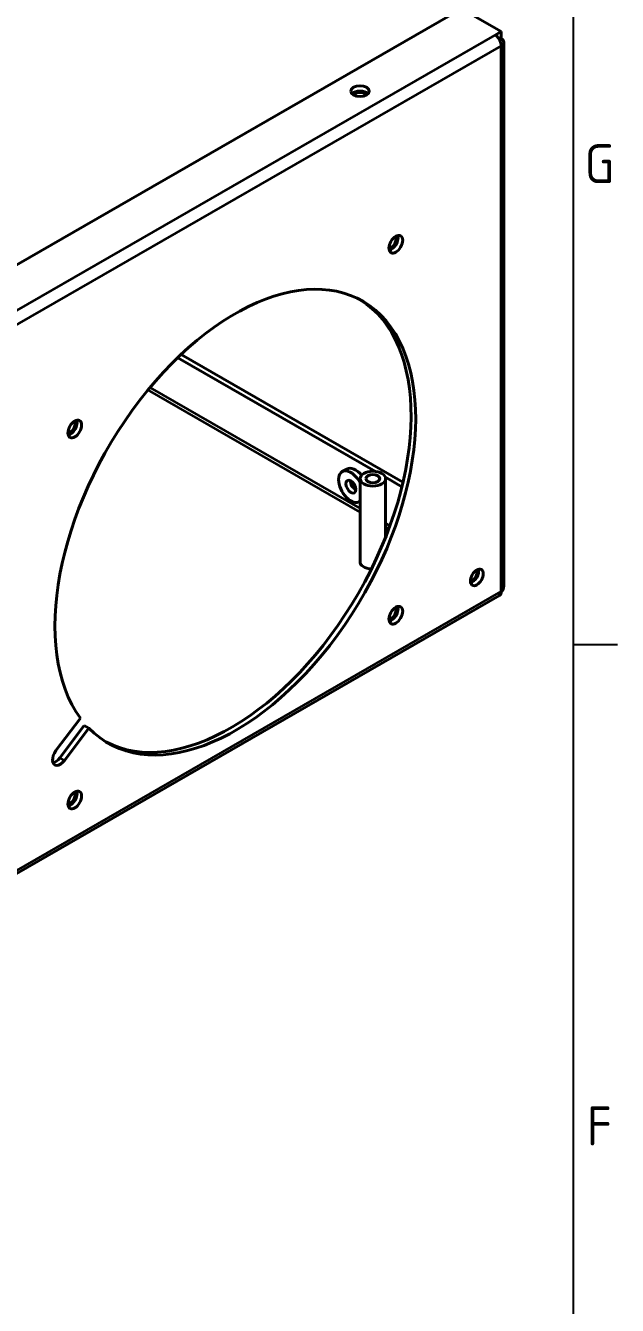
# Model space of a CAD drawing. Header units: millimetres. Extents: x 0 to 1682, y 0 to 1188.
# Drawn here: x 1557.6 to 1648.8, y 789.1 to 986.5 of the extents above; entities that cross this region are included whole.
import ezdxf

# ---------------------------------------------------------------- set-up
doc = ezdxf.new("R2010")
doc.units = ezdxf.units.MM
doc.header["$LTSCALE"] = 2
doc.layers.get('0').update_dxf_attribs({"color": 3, "lineweight": 25})
for name, color, linetype, lineweight in [('가시적인 것(ISO)', 3, 'Continuous', 40), ('가시적인 좁은 것(ISO)', 3, 'Continuous', 35), ('경계(ISO)', 7, 'Continuous', 25)]:
    doc.layers.add(name, color=color, linetype=linetype, lineweight=lineweight)
doc.styles.add('문자 텍스트_M2B', font='isocp.shx')

# ---------------------------------------------------------------- blocks, each defined once
blk = doc.blocks.new('경계 Default Border')
at = {"layer": '경계(ISO)'}
blk.add_line((821, 445.5), (824.4, 445.5), dxfattribs=at)
at = {"layer": '경계(ISO)', "flags": 128}
blk.add_lwpolyline([(20, 20), (20, 574), (821, 574), (821, 20), (20, 20)], dxfattribs=at)
at = {"layer": '경계(ISO)', "color": 2, "char_height": 3, "attachment_point": 7, "style": '문자 텍스트_M2B'}
for s, insert in [('G', (821.878, 481.096)), ('F', (822.045, 406.875))]:
    blk.add_mtext(s, dxfattribs=dict(at, insert=insert))

msp = doc.modelspace()

# ---------------------------------------------------------------- linework, layer by layer
at = {"layer": '가시적인 것(ISO)'}
for p, q in [((1624.7653, 989.0908), (1443.2746, 884.5773)), ((1630.8936, 985.5618), (1624.7653, 989.0908)), ((1629.9507, 985.0189), (1630.8936, 985.5618)), ((1630.8936, 984.7443), (1630.8936, 985.5618)), ((1630.4903, 984.512), (1630.8936, 984.7443)), ((1630.5177, 984.4733), (1630.8936, 984.6898)), ((1630.6187, 984.3135), (1630.8936, 984.4717)), ((1630.8936, 984.6898), (1630.8462, 984.717)), ((1630.8936, 984.6898), (1630.8936, 984.4717)), ((1631.2841, 900.0105), (1631.2841, 983.9288)), ((1611.4882, 917.7102), (1581.0066, 935.2634)), ((1615.7387, 916.0769), (1581.5396, 935.7709)), ((1607.0768, 918.0889), (1606.3697, 917.6817)), ((1609.1279, 903.7924), (1609.1279, 916.6006)), ((1615.5673, 915.3612), (1613.0214, 916.8273)), ((1613.0612, 907.5891), (1613.0612, 916.6006)), ((1609.1279, 913.1156), (1609.0312, 913.0599)), ((1630.6161, 898.566), (1451.011, 795.1383)), ((1562.2305, 874.6443), (1565.9966, 879.6678)), ((1562.8157, 873.5166), (1566.5818, 878.5402)), ((1566.5818, 878.5402), (1567.2889, 878.133)), ((1567.2889, 878.133), (1563.5228, 873.1095))]:
    msp.add_line(p, q, dxfattribs=at)
for centre, major_axis, ratio, start_param, end_param in [((1629.9507, 983.9288), (0.6654, -1.1554), 0.57809312, 2.10544794, 2.3581282), ((1629.9507, 983.9288), (0.6654, -1.1554), 0.57809312, 0.78733187, 2.10544794), ((1629.9507, 983.9288), (1.3333, 0), 0.5758617, 5.49778714, 7.06858347), ((1609.1147, 975.5688), (-1.4333, 0), 0.5758617, 3.65970594, 5.76507202), ((1609.1147, 975.5688), (-1.0807, 0), 0.5758617, 3.51835978, 5.90641818), ((1613.923, 953.1714), (0.5393, 0.9365), 0.57809312, 3.44454272, 5.98023524), ((1613.923, 953.1714), (0.7485, 1.2999), 0.57809312, 3.631445, 5.79333296), ((1589.8814, 909.8982), (-19.6286, -34.0856), 0.57809312, 6.11856098, 12.31697515), ((1589.1743, 910.3054), (-19.6286, -34.0856), 0.57809312, 0.01794359, 3.12364906), ((1564.4255, 924.6677), (0.5393, 0.9365), 0.57809312, 3.44454272, 5.98023524), ((1564.4255, 924.6677), (0.7485, 1.2999), 0.57809312, 3.631445, 5.79333296), ((1608.4076, 915.778), (-1.3308, 2.3109), 0.57809312, 4.97630473, 6.28318531), ((1607.7005, 915.3708), (1.3308, -2.3109), 0.57809312, 1.49939186, 6.35845719), ((1608.4076, 915.778), (0.5393, -0.9365), 0.57809312, 3.85321467, 5.57156329), ((1611.0946, 903.7924), (-1.9667, 0), 0.5758617, 0, 1.45360406), ((1626.4152, 901.7743), (-0.5393, -0.9365), 0.57809312, 0.40432424, 2.73726841), ((1626.4152, 901.7743), (0.6986, 1.2132), 0.57809312, 3.66993502, 5.75484294), ((1629.9507, 899.7215), (0.6654, -1.1554), 0.57809312, 0, 0.78733187), ((1613.923, 895.9431), (0.5393, 0.9365), 0.57809312, 3.44454272, 5.98023524), ((1613.923, 895.9431), (0.7485, 1.2999), 0.57809312, 3.631445, 5.79333296), ((1562.8767, 873.8769), (-0.8317, -1.4443), 0.57809312, 4.50537908, 7.64697174), ((1562.1696, 874.2841), (0.8317, 1.4443), 0.57809312, 3.57883851, 4.50537908), ((1564.4255, 867.4394), (0.5393, 0.9365), 0.57809312, 3.44454272, 5.98023524), ((1564.4255, 867.4394), (0.7485, 1.2999), 0.57809312, 3.631445, 5.79333296)]:
    msp.add_ellipse(centre, major_axis=major_axis, ratio=ratio, start_param=start_param, end_param=end_param, dxfattribs=at)
for centre, major_axis, ratio in [((1609.1147, 976.3863), (-1.4333, 0), 0.5758617), ((1614.6301, 952.7642), (-0.7485, -1.2999), 0.57809312), ((1565.1326, 924.2605), (-0.7485, -1.2999), 0.57809312), ((1607.7005, 915.3708), (-0.5393, 0.9365), 0.57809312), ((1611.0946, 916.6006), (-1.9667, 0), 0.5758617), ((1611.0946, 916.6006), (-1.0807, 0), 0.5758617), ((1627.1223, 901.3671), (-0.6986, -1.2132), 0.57809312), ((1614.6301, 895.5359), (-0.7485, -1.2999), 0.57809312), ((1565.1326, 867.0322), (-0.7485, -1.2999), 0.57809312)]:
    msp.add_ellipse(centre, major_axis=major_axis, ratio=ratio, dxfattribs=at)
msp.add_open_spline([(1631.279, 900.01), (1631.2807, 899.8618), (1631.2495, 899.7137), (1631.1829, 899.5728), (1631.1161, 899.4316), (1631.0172, 899.298), (1630.8936, 899.1785)], degree=3, knots=[0.785398163, 0.785398163, 0.785398163, 0.785398163, 1.177453067, 1.177453067, 1.177453067, 1.570796327, 1.570796327, 1.570796327, 1.570796327], dxfattribs=at)
at = {"layer": '가시적인 좁은 것(ISO)'}
for p, q in [((1450.3456, 881.5912), (1629.9507, 985.0189)), ((1630.8936, 983.3859), (1451.2884, 879.9582)), ((1630.8936, 899.1785), (1630.8936, 983.3859)), ((1609.1279, 911.44), (1576.4141, 930.2786)), ((1576.7194, 930.6468), (1609.1279, 911.984)), ((1613.0612, 909.7189), (1613.7264, 909.3359)), ((1613.5611, 908.8871), (1613.0612, 909.175)), ((1451.2884, 795.7508), (1630.8936, 899.1785)), ((1563.5228, 873.1095), (1562.8157, 873.5166))]:
    msp.add_line(p, q, dxfattribs=at)

# ---------------------------------------------------------------- block references
at = {"xscale": 2, "yscale": 2, "zscale": 2}
msp.add_blockref('경계 Default Border', (0, 0), dxfattribs=at)

doc.saveas('drawing.dxf')
